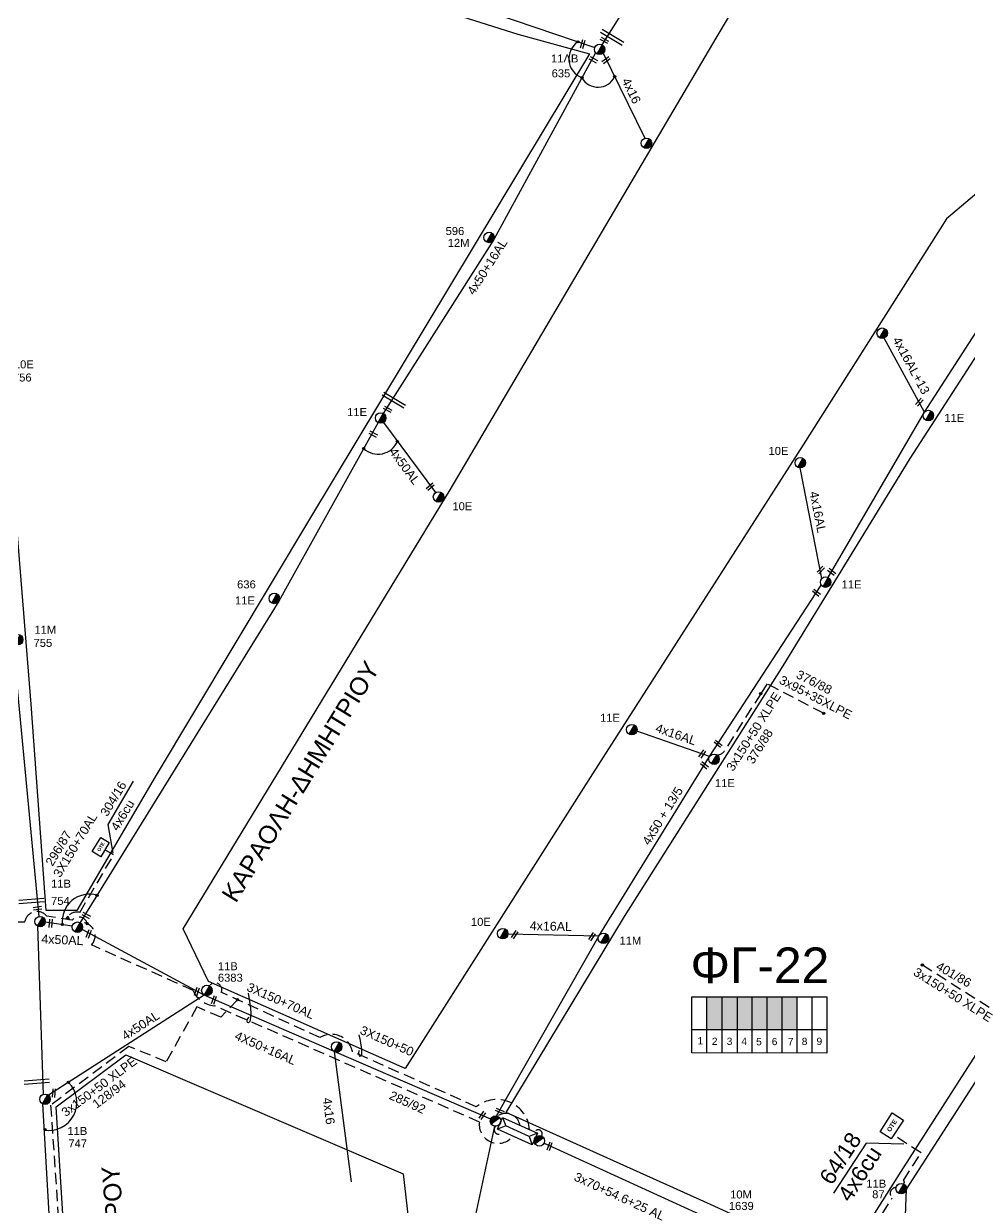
# Model space of a CAD drawing. Header units: millimetres. Extents: x -2591 to -1162, y 241 to 765.
# Drawn here: x -2277.2 to -2170.9, y 447.3 to 580.4 of the extents above; entities that cross this region are included whole.
import ezdxf
from ezdxf.enums import TextEntityAlignment as Align

# ---------------------------------------------------------------- set-up
doc = ezdxf.new("R2010")
doc.units = ezdxf.units.MM
doc.linetypes.add('DASHED', pattern=[19.05, 12.7, -6.35])
for name, color, linetype in [('3x150+50 XLPE', 7, 'SYN_LINE'), ('3X150+70AL', 7, 'Continuous'), ('3x95+35', 7, 'Continuous'), ('4x16', 7, 'Continuous'), ('4x16AL+13', 7, 'Continuous'), ('4x50', 7, 'Continuous'), ('4x50 + 13_5', 7, 'SYN_LINE'), ('4x50+16AL', 7, 'Continuous'), ('Pillar OTE', 7, 'Continuous'), ('TEXT ΚΑΛΩΔΙΩΝ', 7, 'Continuous'), ('Άγνωστα', 7, 'Continuous'), ('Γυμνά εναέρια ΧΤ (3Φ)   4x16AL', 7, 'Continuous'), ('Επιγραφές - Σχήματα', 7, 'Continuous'), ('Καλώδια ΧΤ   3x150+50CU', 7, 'DASHED'), ('Καλώδια ΧΤ   3x150AL+50CU', 7, 'DASHED'), ('Μηχανική τομή', 7, 'Continuous'), ('Στύλος ΦΜ', 7, 'Continuous'), ('Στύλος ΦΜ @ 1', 7, 'Continuous'), ('Συνδέσεις', 7, 'Continuous'), ('Συνεστραμμένα ΧΤ   3x70+54.6+25 AL', 7, 'SYN_LINE'), ('Τομή', 7, 'Continuous'), ('ΥΠΟΒΑΘΡΟ ΔΕΗ', 7, 'Continuous'), ('Υποσταθμός εναέριος 2 στύλων', 7, 'Continuous'), ('Υποσταθμός πόλεως', 7, 'Continuous'), ('Υπόβαθρο ΔΕΗ', 7, 'Continuous'), ('Υπόγεια καλώδια Παροχών ΧΤ   4x50AL', 7, 'DASHED'), ('Υπόγεια καλώδια Παροχών ΧΤ   4x6', 7, 'DASHED')]:
    doc.layers.add(name, color=color, linetype=linetype)
doc.styles.add('arial', font='arial.ttf')
doc.styles.get("Standard").update_dxf_attribs({"font": 'arial.ttf'})
doc.linetypes.add('SYN_LINE', pattern='A,0.5,-0.0001,["/\\/\\/\\/",Standard,S=0.1,R=0,X=0,Y=-0.05],-0.25', length=0.7501)
doc.dimstyles.new('ISO-25', dxfattribs={"dimtxt": 2.5, "dimasz": 2.5, "dimexe": 1.25, "dimexo": 0.625, "dimtad": 1, "dimtxsty": 'Standard', "dimcen": 2.5, "dimadec": 0, "dimazin": 0, "dimtfac": 1, "dimtmove": 0, "dimatfit": 3, "dimfxl": 1, "dimarcsym": 0})

# ---------------------------------------------------------------- blocks, each defined once
blk = doc.blocks.new('ΥΠΑΡΧΩΝ ΤΣΙΜΕΝΤΕΝΙΟΣ ΣΤΥΛΟΣ')
at = {"layer": 'Στύλος ΦΜ'}
blk.add_hatch(color=256, dxfattribs=at).paths.add_polyline_path([(-1.29, -2.28, 0.574793), (2.62, 0, 0.268822), (1.3, 2.27)])
blk.add_line((-1.29, -2.28), (1.3, 2.27), dxfattribs=at)
blk.add_circle((0, 0), 2.62, dxfattribs=at)
at = {"layer": 'Στύλος ΦΜ', "flags": 4}
for tag, p in [('ΑΡΙΘΜΟΣ', (-4.68, 8.05)), ('ΤΥΠΟΣ', (-4.91, 3.03))]:
    blk.add_attdef(tag, p, '', height=4, dxfattribs=at)
blk = doc.blocks.new('ΤΟΜΗ')
at = {"layer": 'Τομή', "ltscale": 40}
for p, q in [((-0.03, -1.92), (-11.4, -1.92)), ((-0.03, -3.42), (-11.4, -3.42))]:
    blk.add_line(p, q, dxfattribs=at)
blk = doc.blocks.new('ΜΗΧΑΝΙΚΗ ΤΟΜΗ')
at = {"layer": 'Μηχανική τομή', "ltscale": 40}
for p, q in [((0, 0.76), (-3.79, 0.76)), ((0, -0.34), (-3.79, -0.34))]:
    blk.add_line(p, q, dxfattribs=at)
blk = doc.blocks.new('ΥΠΟΣΤΑΘΜΟΣ ΕΝΑΕΡΙΟΣ ΕΠΙ 2 ΣΤΥΛΩΝ')
at = {"layer": 'Υποσταθμός εναέριος 2 στύλων', "linetype": 'Continuous'}
for points in [[(-11.97, -2.11, 0.574793), (-8.45, -0.07, 0.268822), (-9.64, 1.98)], [(9.68, -2.15, 0.574793), (13.19, -0.1, 0.268822), (12.01, 1.95)]]:
    blk.add_hatch(color=256, dxfattribs=at).paths.add_polyline_path(points)
for p, q in [((-11.97, -2.11), (-9.64, 1.98)), ((9.68, -2.15), (12.01, 1.95))]:
    blk.add_line(p, q, dxfattribs=at)
for centre in [(-10.81, -0.07), (10.84, -0.1)]:
    blk.add_circle(centre, 2.36, dxfattribs=at)
at = {"layer": 'Υποσταθμός πόλεως', "linetype": 'Continuous', "ltscale": 40}
blk.add_lwpolyline([(-8.57, 2.82), (8.57, 2.82), (8.57, -2.82), (-8.57, -2.82)], close=True, dxfattribs=at)
for points in [[(-5.75, 0), (-8.57, 2.82)], [(-8.57, -2.82), (-5.75, 0)], [(-5.75, 0), (5.75, 0)], [(5.75, 0), (8.57, 2.82)], [(8.57, -2.82), (5.75, 0)]]:
    blk.add_lwpolyline(points, dxfattribs=at)
at = {"layer": 'Υποσταθμός εναέριος 2 στύλων', "ltscale": 40, "flags": 1}
for tag, p in [('ΜΕΤΑΣΧΗΜΑΤΙΣΜΟΣ', (14.09, 2.51)), ('ΙΣΧΥΣ', (14.07, -0.28)), ('ΑΡΙΘΜΟΣ', (14.19, -3))]:
    blk.add_attdef(tag, p, '', height=1.8, dxfattribs=at)
blk = doc.blocks.new('_ΣΥΝΔΕΣΗ')
at = {"layer": 'Συνδέσεις', "linetype": 'SYN_LINE', "ltscale": 40}
blk.add_hatch(color=256, dxfattribs=at).paths.add_polyline_path([(0.5, -0.01, 1), (-0.5, -0.01, 1)])
at = {"layer": 'Συνδέσεις'}
blk.add_circle((0, -0.01), 0.5, dxfattribs=at)
blk = doc.blocks.new('PILLAR ΟΤΕ')
at = {"layer": 'Pillar OTE', "ltscale": 40}
blk.add_lwpolyline([(-3.31, 2.02), (3.39, 2.02), (3.39, -1.99), (-3.31, -1.99)], close=True, dxfattribs=at)
at = {"layer": 'Pillar OTE', "insert": (-1.81, 0.71), "char_height": 1.3575, "width": 109.961, "attachment_point": 1}
blk.add_mtext('{\\fArial|b1|i0|c161|p34;OTE}', dxfattribs=at)

msp = doc.modelspace()

# ---------------------------------------------------------------- hatches: boundary and pattern name
at = {"layer": 'Pillar OTE', "ltscale": 40}
h = msp.add_hatch(color=256, dxfattribs=at)
h.dxf.hatch_style = 1
h.paths.add_polyline_path([(-2272.139, 479.674), (-2272.248, 480.078), (-2272.491, 479.731)])
at = {"layer": 'Καλώδια ΧΤ   3x150AL+50CU', "linetype": 'DASHED', "lineweight": -3, "ltscale": 0.2}
h = msp.add_hatch(color=173, dxfattribs=at)
h.dxf.hatch_style = 1
h.paths.add_polyline_path([(-2198.728, 471.025), (-2200.448, 471.026), (-2200.448, 467.345), (-2198.728, 467.344)])
h = msp.add_hatch(color=1, dxfattribs=at)
h.dxf.hatch_style = 1
h.paths.add_polyline_path([(-2198.728, 467.344), (-2197.009, 467.342), (-2197.008, 471.025), (-2198.728, 471.025)])
h = msp.add_hatch(color=27, dxfattribs=at)
h.dxf.hatch_style = 1
h.paths.add_polyline_path([(-2195.36, 471.025), (-2197.008, 471.025), (-2197.009, 467.342), (-2195.36, 467.34)])
h = msp.add_hatch(color=151, dxfattribs=at)
h.dxf.hatch_style = 1
h.paths.add_polyline_path([(-2195.36, 467.34), (-2193.667, 467.339), (-2193.667, 471.025), (-2195.36, 471.025)])
h = msp.add_hatch(color=2, dxfattribs=at)
h.dxf.hatch_style = 1
h.paths.add_polyline_path([(-2193.667, 467.339), (-2191.969, 467.337), (-2191.968, 471.025), (-2193.667, 471.025)])
h = msp.add_hatch(color=30, dxfattribs=at)
h.dxf.hatch_style = 1
h.paths.add_polyline_path([(-2191.998, 467.339), (-2190.3, 467.337), (-2190.3, 471.025), (-2191.998, 471.025)])

# ---------------------------------------------------------------- linework, layer by layer
at = {"layer": '3x150+50 XLPE', "color": 151, "linetype": 'DASHED', "lineweight": -3, "ltscale": 0.1}
msp.add_lwpolyline([(-2194.379, 505.087), (-2198.499, 498.608, -0.2942405), (-2199.332, 498.224, -11.8263569)], format="xyb", dxfattribs=at)
at = {"layer": '3x150+50 XLPE', "color": 206, "linetype": 'DASHED', "lineweight": -3, "ltscale": 0.1}
msp.add_lwpolyline([(-2176.205, 474.595), (-2167.04, 468.819), (-2166.551, 469.592, 0.4568602), (-2165.167, 469.811, -2.8537767)], format="xyb", dxfattribs=at)
at = {"layer": '3x150+50 XLPE', "color": 30, "linetype": 'DASHED', "lineweight": -3, "ltscale": 0.1}
for points in [[(-2220.367, 456.062, 0.604747), (-2226.354, 458.653), (-2240.29, 464.846, 0.5310947), (-2243.938, 466.423), (-2255.02, 471.522, 0.9179347), (-2256.352, 472.233, 0.3293731)], [(-2253.199, 470.684), (-2255.084, 468.724), (-2257.766, 469.87), (-2261.221, 463.716), (-2265.414, 465.422), (-2274.213, 458.824), (-2273.056, 441.913, -0.4911977), (-2272.815, 438.239), (-2271.702, 415.98, -0.6716294), (-2271.138, 414.516, 6.0464519)]]:
    msp.add_lwpolyline(points, format="xyb", dxfattribs=at)
at = {"layer": '3x150+50 XLPE', "color": 173, "linetype": 'DASHED', "lineweight": -3, "ltscale": 0.1}
msp.add_lwpolyline([(-2181.578, 395.731), (-2187.92, 426.672, -0.4594534), (-2188.225, 431.92), (-2185.809, 438.62), (-2179.604, 448.402, -0.6763855), (-2179.157, 449.587)], format="xyb", dxfattribs=at)
at = {"layer": '3X150+70AL', "color": 2, "linetype": 'DASHED', "lineweight": -3, "ltscale": 0.1}
for points in [[(-2270.1, 479.231, 0.6289687), (-2271.787, 479.623), (-2274.64, 480.064, 0.6558848), (-2277.12, 479.418), (-2283.606, 479.394), (-2284.019, 492.396), (-2284.278, 504.454), (-2285.225, 514.483), (-2292.535, 514.459)], [(-2222.238, 455.363, -0.7690581), (-2226.004, 456.937), (-2255.821, 470.016, -0.277449), (-2258.2, 471.723), (-2269.598, 476.846, 0.6967951), (-2270.906, 479.35)]]:
    msp.add_lwpolyline(points, format="xyb", dxfattribs=at)
at = {"layer": '3x95+35', "color": 151, "linetype": 'DASHED', "lineweight": -3, "ltscale": 0.1}
msp.add_lwpolyline([(-2187.31, 502.883), (-2193.656, 506.183), (-2194.379, 505.087)], dxfattribs=at)
at = {"layer": '4x16', "color": 30, "linetype": 'Continuous', "lineweight": -3, "ltscale": 0.1}
msp.add_lwpolyline([(-2212.098, 577.077), (-2207.411, 567.514)], dxfattribs=at)
at = {"layer": '4x16', "color": 27, "linetype": 'SYN_LINE', "lineweight": -3, "ltscale": 10}
msp.add_lwpolyline([(-2242.345, 464.866), (-2240.439, 450.221)], dxfattribs=at)
at = {"layer": '4x16AL+13', "color": 151, "linetype": 'Continuous', "lineweight": -3, "ltscale": 0.1}
msp.add_lwpolyline([(-2175.979, 536.741), (-2180.5, 545.066)], dxfattribs=at)
at = {"layer": '4x50', "color": 2, "linetype": 'Continuous', "lineweight": -3, "ltscale": 0.1}
for points in [[(-2236.807, 535.571), (-2230.938, 527.685)], [(-2271.773, 478.971), (-2274.81, 479.415)], [(-2275.687, 478.955), (-2275.059, 460.045)]]:
    msp.add_lwpolyline(points, dxfattribs=at)
at = {"layer": '4x50', "color": 27, "linetype": 'Continuous', "lineweight": -3, "ltscale": 0.1}
msp.add_lwpolyline([(-2256.935, 471.21), (-2274.459, 459.944)], dxfattribs=at)
at = {"layer": '4x50 + 13_5', "color": 151, "linetype": 'Continuous', "lineweight": -3, "ltscale": 0.1}
for points in [[(-2186.794, 518.141), (-2175.979, 536.741), (-2165.577, 552.806), (-2145.381, 568.172)], [(-2224.086, 457.627), (-2212.598, 477.823), (-2200.124, 498.025), (-2187.576, 517.303)]]:
    msp.add_lwpolyline(points, dxfattribs=at)
at = {"layer": '4x50 + 13_5', "color": 1, "linetype": 'Continuous', "lineweight": -3, "ltscale": 0.1}
msp.add_lwpolyline([(-2224.318, 456.469), (-2226.772, 444.929), (-2223.867, 415.252), (-2220.083, 379.783), (-2216.148, 348.353)], dxfattribs=at)
at = {"layer": '4x50 + 13_5', "color": 1, "linetype": 'DASHED', "lineweight": -3, "ltscale": 0.1}
msp.add_arc((-2223.822, 456.077), 0.522, 133.4821, 335.70394, dxfattribs=at)
at = {"layer": '4x50+16AL', "color": 5, "linetype": 'Continuous', "lineweight": -3, "ltscale": 0.1}
for points in [[(-2212.202, 578.023), (-2194.891, 605.58), (-2177.891, 634.556), (-2164.65, 658.662)], [(-2284.739, 591.152), (-2282.879, 563.64), (-2280.813, 541.049), (-2278.495, 511.249), (-2275.543, 480.038)]]:
    msp.add_lwpolyline(points, dxfattribs=at)
at = {"layer": '4x50+16AL', "color": 30, "linetype": 'Continuous', "lineweight": -3, "ltscale": 0.1}
for points in [[(-2314.165, 609.952), (-2288.231, 608.748), (-2250.413, 590.052), (-2231.055, 583.872), (-2213.048, 577.714)], [(-2212.951, 577.14), (-2224.375, 556.136), (-2236.815, 536.588)]]:
    msp.add_lwpolyline(points, dxfattribs=at)
at = {"layer": '4x50+16AL', "color": 2, "linetype": 'Continuous', "lineweight": -3, "ltscale": 0.1}
msp.add_lwpolyline([(-2237.399, 535.565), (-2248.559, 515.481), (-2270.906, 479.35)], dxfattribs=at)
at = {"layer": '4x50+16AL', "color": 27, "linetype": 'Continuous', "lineweight": -3, "ltscale": 0.1}
for points in [[(-2224.735, 457.276), (-2242.345, 464.866), (-2256.935, 471.21), (-2270.68, 478.56)], [(-2275.134, 458.985), (-2274.021, 440.083), (-2271.84, 414.705)]]:
    msp.add_lwpolyline(points, dxfattribs=at)
at = {"layer": 'Pillar OTE', "ltscale": 40}
msp.add_lwpolyline([(-2272.491, 479.731), (-2272.248, 480.078), (-2272.139, 479.674), (-2272.491, 479.731)], dxfattribs=at)
at = {"layer": 'Pillar OTE', "lineweight": -3, "ltscale": 40}
for points in [[(-2202.113, 464.706), (-2202.112, 471.026), (-2186.946, 471.025), (-2186.946, 464.691), (-2202.113, 464.706)], [(-2200.449, 464.704), (-2200.448, 471.026)], [(-2198.729, 464.703), (-2198.728, 471.025)], [(-2197.009, 464.701), (-2197.008, 471.025)], [(-2195.36, 464.699), (-2195.36, 471.025)], [(-2193.667, 464.698), (-2193.667, 471.025)], [(-2191.969, 464.696), (-2191.968, 471.025)], [(-2190.3, 464.694), (-2190.3, 471.025)], [(-2188.606, 464.692), (-2188.606, 471.025)], [(-2202.112, 467.347), (-2186.946, 467.332)]]:
    msp.add_lwpolyline(points, dxfattribs=at)
at = {"layer": 'Γυμνά εναέρια ΧΤ (3Φ)   4x16AL', "color": 151, "linetype": 'Continuous', "lineweight": -3, "ltscale": 0.1}
for points in [[(-2187.504, 518.045), (-2189.954, 530.46)], [(-2200.127, 498.02), (-2208.31, 500.867)], [(-2212.598, 477.823), (-2222.799, 478.065)]]:
    msp.add_lwpolyline(points, dxfattribs=at)
at = {"layer": 'Καλώδια ΧΤ   3x150+50CU', "color": 151, "linetype": 'DASHED', "ltscale": 0.1}
msp.add_arc((-2223.015, 456.329), 1.584, 8.04164, 127.52657, dxfattribs=at)
at = {"layer": 'Συνεστραμμένα ΧΤ   3x70+54.6+25 AL', "color": 173, "linetype": 'SYN_LINE', "lineweight": -3, "ltscale": 10}
msp.add_lwpolyline([(-2218.731, 454.569), (-2199.069, 445.556), (-2178.705, 430.463), (-2177.998, 449.408), (-2164.583, 470.217), (-2152.398, 489.476), (-2140.45, 508.69)], dxfattribs=at)
at = {"layer": 'Συνεστραμμένα ΧΤ   3x70+54.6+25 AL', "color": 206, "linetype": 'DASHED', "lineweight": -3, "ltscale": 0.1}
msp.add_arc((-2219.398, 455.605), 0.458, 325.91447, 153.10535, dxfattribs=at)
at = {"layer": 'ΥΠΟΒΑΘΡΟ ΔΕΗ', "lineweight": -3}
for points in [[(-2259.327, 478.638), (-2229.281, 527.991), (-2199.371, 578.768), (-2179.87, 611.507), (-2158.483, 647.593), (-2152.692, 648.863), (-2130.144, 630.23), (-2112.33, 616.183), (-2110.823, 611.148), (-2131.442, 594.02), (-2173.507, 558.474), (-2189.607, 533.064), (-2213.304, 496.073), (-2234.365, 462.958), (-2256.449, 472.75), (-2259.327, 478.638)], [(-2222.99, 458.018), (-2209.696, 480.027), (-2191.865, 508.199), (-2177.572, 531.537), (-2165.161, 550.69), (-2134.397, 576.365), (-2116.676, 591.082), (-2099.747, 605.149), (-2077.574, 586.929), (-2102.911, 557.676), (-2117.97, 541.533), (-2142.642, 514.825), (-2141.869, 508.435), (-2152.383, 492.253), (-2162.365, 476.737), (-2178.634, 451.37), (-2185.264, 440.88), (-2200.035, 447.681), (-2222.99, 458.018)], [(-2283.668, 591.626), (-2276.608, 596.804), (-2256.723, 590.29), (-2244.149, 586.323), (-2232.847, 582.762), (-2221.693, 579.213), (-2213.631, 577), (-2245.008, 524.878), (-2262.44, 495.736), (-2271.255, 480.703), (-2274.722, 480.703), (-2276.393, 503.92), (-2280.452, 553.624), (-2283.668, 591.626)], [(-2267.752, 490.388), (-2264.889, 495.27)], [(-2223.977, 353.938), (-2267.113, 348.715), (-2267.955, 363.789), (-2271.009, 417.027), (-2273.571, 458.652), (-2265.75, 464.471), (-2234.573, 451.115), (-2229.636, 407.816), (-2223.977, 353.938)]]:
    msp.add_lwpolyline(points, dxfattribs=at)
at = {"layer": 'ΥΠΟΒΑΘΡΟ ΔΕΗ', "lineweight": -3, "ltscale": 0.1}
for centre, radius, start, end in [((-2213.686, 576.459), 2.273, 123.30967, 249.55985), ((-2212.67, 575.328), 2.067, 208.8893, 334.51053), ((-2237.401, 534.397), 2.381, 227.20879, 336.30341), ((-2269.836, 479.462), 3.086, 74.27273, 186.04463), ((-2274.428, 459.145), 3.16, 260.31944, 45.31957)]:
    msp.add_arc(centre, radius, start, end, dxfattribs=at)
at = {"layer": 'ΥΠΟΒΑΘΡΟ ΔΕΗ', "lineweight": -3}
for points in [[(-2251.993, 471.43), (-2251.493, 468.633), (-2252.067, 467.666), (-2252.24, 468.445), (-2251.909, 468.717)], [(-2239.549, 466.751), (-2239.159, 464.828), (-2239.276, 464.035), (-2239.614, 464.438), (-2239.523, 464.958)]]:
    msp.add_open_spline(points, degree=3, dxfattribs=at)
at = {"layer": 'Υπόγεια καλώδια Παροχών ΧΤ   4x6', "color": 2, "linetype": 'DASHED', "ltscale": 0.1}
msp.add_lwpolyline([(-2272.248, 480.078, -0.2759423), (-2270.918, 480.506), (-2267.124, 486.975), (-2268.107, 487.552)], format="xyb", dxfattribs=at)
at = {"layer": 'Υπόγεια καλώδια Παροχών ΧΤ   4x6', "color": 173, "linetype": 'DASHED', "ltscale": 0.1}
msp.add_lwpolyline([(-2178.343, 449.978, 0.5129039), (-2178.328, 450.375), (-2176.346, 453.466), (-2179.41, 455.431)], format="xyb", dxfattribs=at)

# ---------------------------------------------------------------- block references
at = {"layer": 'Pillar OTE'}
for p, xscale, yscale, zscale, rotation in [((-2268.585, 487.834), 0.2786977674148984, 0.2786977674148984, 0.2786977674148984, 59.00000000000001), ((-2179.652, 456.476), 0.375, 0.375, 0.375, 57.00000000000001)]:
    msp.add_blockref('PILLAR ΟΤΕ', p, dxfattribs=dict(at, xscale=xscale, yscale=yscale, zscale=zscale, rotation=rotation))
at = {"layer": 'Μηχανική τομή', "lineweight": -3}
for p, xscale, yscale, zscale, rotation in [((-2212.365, 578.821), 0.2499999999999677, 0.2499999999999677, 0.2499999999999677, 151.6708336694649), ((-2214.571, 577.675), 0.2499999999999677, 0.2499999999999677, 0.2499999999999677, 254.1045094755301), ((-2213.61, 576.631), 0.2499999999999677, 0.2499999999999677, 0.2499999999999677, 151.6708336694649), ((-2212.178, 576.079), 0.2499999999999677, 0.2499999999999677, 0.2499999999999677, 216.0631067087638), ((-2176.912, 537.546), 0.2499999999999676, 0.2499999999999676, 0.2499999999999676, 227.8821379977743), ((-2236.725, 537.347), 0.2499999999999677, 0.2499999999999677, 0.2499999999999677, 151.6708336694649), ((-2238.347, 534.551), 0.2499999999999677, 0.2499999999999677, 0.2499999999999677, 151.6708336694649), ((-2231.922, 528.1), 0.2499999999999677, 0.2499999999999677, 0.2499999999999677, 220.2349728906342), ((-2187.978, 518.673), 0.2499999999999676, 0.2499999999999676, 0.2499999999999676, 227.8821379977743), ((-2186.069, 518.422), 0.2499999999999676, 0.2499999999999676, 0.2499999999999676, 321.0474708017557), ((-2187.784, 516.07), 0.2499999999999676, 0.2499999999999676, 0.2499999999999676, 321.0474708017557), ((-2198.836, 499.091), 0.2499999999999676, 0.2499999999999676, 0.2499999999999676, 321.0474708017557), ((-2201.251, 497.931), 0.2499999999999676, 0.2499999999999676, 0.2499999999999676, 236.0185561333251), ((-2200.374, 496.685), 0.2499999999999676, 0.2499999999999676, 0.2499999999999676, 321.0474708017557), ((-2276.162, 480.964), 0.2499999999999677, 0.2499999999999677, 0.2499999999999677, 188.5697122326307), ((-2270.62, 480.443), 0.2499999999999677, 0.2499999999999677, 0.2499999999999677, 151.6708336694649), ((-2274.277, 478.803), 0.2499999999999677, 0.2499999999999677, 0.2499999999999677, 265.4365441588795), ((-2270.117, 477.674), 0.2499999999999677, 0.2499999999999677, 0.2499999999999677, 250.5380811050692), ((-2222.345, 477.631), 0.2499999999999676, 0.2499999999999676, 0.2499999999999676, 236.0185561333251), ((-2213.636, 477.425), 0.2499999999999676, 0.2499999999999676, 0.2499999999999676, 236.0185561333251), ((-2257.967, 471.177), 0.2499999999999677, 0.2499999999999677, 0.2499999999999677, 250.5380811050692), ((-2256.041, 470.247), 0.2499999999999677, 0.2499999999999677, 0.2499999999999677, 250.5380811050692), ((-2273.918, 459.725), 0.2499999999999678, 0.2499999999999678, 0.2499999999999678, 265.4365441588795), ((-2225.962, 457.309), 0.2499999999999676, 0.2499999999999676, 0.2499999999999676, 236.0185561333251), ((-2224.14, 458.432), 0.2499999999999676, 0.2499999999999676, 0.2499999999999676, 156.2791053877303), ((-2218.303, 453.796), 0.2499999999999677, 0.2499999999999677, 0.2499999999999677, 250.5380811050692)]:
    msp.add_blockref('ΜΗΧΑΝΙΚΗ ΤΟΜΗ', p, dxfattribs=dict(at, xscale=xscale, yscale=yscale, zscale=zscale, rotation=rotation))
at = {"layer": 'Στύλος ΦΜ @ 1', "lineweight": -3, "ltscale": 40}
ref = msp.add_blockref('ΥΠΑΡΧΩΝ ΤΣΙΜΕΝΤΕΝΙΟΣ ΣΤΥΛΟΣ', (-2212.495, 577.512), dxfattribs=dict(at, xscale=0.2249999999999943, yscale=0.2249999999999943, zscale=0.2249999999999943))
ref.add_attrib('ΤΥΠΟΣ', '11ΛB', dxfattribs={"layer": 'Στύλος ΦΜ', "height": 0.9, "flags": 4}).set_placement((-2217.958, 575.77), align=Align.BOTTOM_LEFT)
ref.add_attrib('ΑΡΙΘΜΟΣ', '635', (-2217.887, 574.366), dxfattribs={"layer": 'Στύλος ΦΜ', "height": 0.9, "flags": 4})
at = {"layer": 'Στύλος ΦΜ @ 1', "lineweight": -3, "ltscale": 40, "xscale": 0.2249999999999943, "yscale": 0.2249999999999943, "zscale": 0.2249999999999943}
for p in [(-2207.223, 566.956), (-2180.726, 545.61), (-2271.199, 478.839), (-2242.055, 465.378)]:
    msp.add_blockref('ΥΠΑΡΧΩΝ ΤΣΙΜΕΝΤΕΝΙΟΣ ΣΤΥΛΟΣ', p, dxfattribs=at)
at = {"layer": 'Στύλος ΦΜ @ 1', "lineweight": -3, "ltscale": 40}
ref = msp.add_blockref('ΥΠΑΡΧΩΝ ΤΣΙΜΕΝΤΕΝΙΟΣ ΣΤΥΛΟΣ', (-2224.917, 556.367), dxfattribs=dict(at, xscale=0.2249999999999943, yscale=0.2249999999999943, zscale=0.2249999999999943))
ref.add_attrib('ΤΥΠΟΣ', '12M', dxfattribs={"layer": 'Στύλος ΦΜ', "height": 0.9, "flags": 4}).set_placement((-2229.567, 555.044), align=Align.BOTTOM_LEFT)
ref.add_attrib('ΑΡΙΘΜΟΣ', '596', (-2229.804, 556.645), dxfattribs={"layer": 'Στύλος ΦΜ', "height": 0.9, "flags": 4})
ref = msp.add_blockref('ΥΠΑΡΧΩΝ ΤΣΙΜΕΝΤΕΝΙΟΣ ΣΤΥΛΟΣ', (-2280.228, 540.988), dxfattribs=dict(at, xscale=0.2249999999999943, yscale=0.2249999999999943, zscale=0.2249999999999943))
ref.add_attrib('ΤΥΠΟΣ', '10E', dxfattribs={"layer": 'Στύλος ΦΜ', "height": 0.9, "flags": 4}).set_placement((-2278.344, 541.385), align=Align.BOTTOM_LEFT)
ref.add_attrib('ΑΡΙΘΜΟΣ', '756', (-2278.445, 540.176), dxfattribs={"layer": 'Στύλος ΦΜ', "height": 0.9, "flags": 4})
ref = msp.add_blockref('ΥΠΑΡΧΩΝ ΤΣΙΜΕΝΤΕΝΙΟΣ ΣΤΥΛΟΣ', (-2237.108, 536.077), dxfattribs=dict(at, xscale=0.2249999999999943, yscale=0.2249999999999943, zscale=0.2249999999999943))
ref.add_attrib('ΤΥΠΟΣ', '11E', dxfattribs={"layer": 'Στύλος ΦΜ', "height": 0.9, "flags": 4}).set_placement((-2240.878, 536.025), align=Align.BOTTOM_LEFT)
ref = msp.add_blockref('ΥΠΑΡΧΩΝ ΤΣΙΜΕΝΤΕΝΙΟΣ ΣΤΥΛΟΣ', (-2175.537, 536.351), dxfattribs=dict(at, xscale=0.2249999999999943, yscale=0.2249999999999943, zscale=0.2249999999999943))
ref.add_attrib('ΤΥΠΟΣ', '11E', dxfattribs={"layer": 'Στύλος ΦΜ', "height": 0.9, "flags": 4}).set_placement((-2173.735, 535.371), align=Align.BOTTOM_LEFT)
ref = msp.add_blockref('ΥΠΑΡΧΩΝ ΤΣΙΜΕΝΤΕΝΙΟΣ ΣΤΥΛΟΣ', (-2189.935, 531.049), dxfattribs=dict(at, xscale=0.2249999999999943, yscale=0.2249999999999943, zscale=0.2249999999999943))
ref.add_attrib('ΤΥΠΟΣ', '10E', dxfattribs={"layer": 'Στύλος ΦΜ', "height": 0.9, "flags": 4}).set_placement((-2193.506, 531.658), align=Align.BOTTOM_LEFT)
ref = msp.add_blockref('ΥΠΑΡΧΩΝ ΤΣΙΜΕΝΤΕΝΙΟΣ ΣΤΥΛΟΣ', (-2230.598, 527.204), dxfattribs=dict(at, xscale=0.2249999999999943, yscale=0.2249999999999943, zscale=0.2249999999999943))
ref.add_attrib('ΤΥΠΟΣ', '10E', dxfattribs={"layer": 'Στύλος ΦΜ', "height": 0.9, "flags": 4}).set_placement((-2229.042, 525.436), align=Align.BOTTOM_LEFT)
ref = msp.add_blockref('ΥΠΑΡΧΩΝ ΤΣΙΜΕΝΤΕΝΙΟΣ ΣΤΥΛΟΣ', (-2249.062, 515.788), dxfattribs=dict(at, xscale=0.2249999999999943, yscale=0.2249999999999943, zscale=0.2249999999999943))
ref.add_attrib('ΤΥΠΟΣ', '11E', dxfattribs={"layer": 'Στύλος ΦΜ', "height": 0.9, "flags": 4}).set_placement((-2253.483, 514.848), align=Align.BOTTOM_LEFT)
ref.add_attrib('ΑΡΙΘΜΟΣ', '636', (-2253.246, 516.922), dxfattribs={"layer": 'Στύλος ΦΜ', "height": 0.9, "flags": 4})
ref = msp.add_blockref('ΥΠΑΡΧΩΝ ΤΣΙΜΕΝΤΕΝΙΟΣ ΣΤΥΛΟΣ', (-2187.087, 517.63), dxfattribs=dict(at, xscale=0.2249999999999943, yscale=0.2249999999999943, zscale=0.2249999999999943))
ref.add_attrib('ΤΥΠΟΣ', '11E', dxfattribs={"layer": 'Στύλος ΦΜ', "height": 0.9, "flags": 4}).set_placement((-2185.284, 516.65), align=Align.BOTTOM_LEFT)
ref = msp.add_blockref('ΥΠΑΡΧΩΝ ΤΣΙΜΕΝΤΕΝΙΟΣ ΣΤΥΛΟΣ', (-2277.913, 511.158), dxfattribs=dict(at, xscale=0.2249999999999943, yscale=0.2249999999999943, zscale=0.2249999999999943))
ref.add_attrib('ΤΥΠΟΣ', '11M', dxfattribs={"layer": 'Στύλος ΦΜ', "height": 0.9, "flags": 4}).set_placement((-2276.029, 511.555), align=Align.BOTTOM_LEFT)
ref.add_attrib('ΑΡΙΘΜΟΣ', '755', (-2276.13, 510.346), dxfattribs={"layer": 'Στύλος ΦΜ', "height": 0.9, "flags": 4})
ref = msp.add_blockref('ΥΠΑΡΧΩΝ ΤΣΙΜΕΝΤΕΝΙΟΣ ΣΤΥΛΟΣ', (-2208.871, 501.044), dxfattribs=dict(at, xscale=0.2249999999999943, yscale=0.2249999999999943, zscale=0.2249999999999943))
ref.add_attrib('ΤΥΠΟΣ', '11E', dxfattribs={"layer": 'Στύλος ΦΜ', "height": 0.9, "flags": 4}).set_placement((-2212.443, 501.653), align=Align.BOTTOM_LEFT)
ref = msp.add_blockref('ΥΠΑΡΧΩΝ ΤΣΙΜΕΝΤΕΝΙΟΣ ΣΤΥΛΟΣ', (-2199.624, 497.713), dxfattribs=dict(at, xscale=0.2249999999999943, yscale=0.2249999999999943, zscale=0.2249999999999943))
ref.add_attrib('ΤΥΠΟΣ', '11E', dxfattribs={"layer": 'Στύλος ΦΜ', "height": 0.9, "flags": 4}).set_placement((-2199.528, 494.313), align=Align.BOTTOM_LEFT)
ref = msp.add_blockref('ΥΠΑΡΧΩΝ ΤΣΙΜΕΝΤΕΝΙΟΣ ΣΤΥΛΟΣ', (-2275.397, 479.467), dxfattribs=dict(at, xscale=0.2249999999999943, yscale=0.2249999999999943, zscale=0.2249999999999943))
ref.add_attrib('ΤΥΠΟΣ', '11B', dxfattribs={"layer": 'Στύλος ΦΜ', "height": 0.9, "flags": 4}).set_placement((-2274.16, 483.008), align=Align.BOTTOM_LEFT)
ref.add_attrib('ΑΡΙΘΜΟΣ', '754', (-2274.16, 481.346), dxfattribs={"layer": 'Στύλος ΦΜ', "height": 0.9, "flags": 4})
ref = msp.add_blockref('ΥΠΑΡΧΩΝ ΤΣΙΜΕΝΤΕΝΙΟΣ ΣΤΥΛΟΣ', (-2223.386, 478.111), dxfattribs=dict(at, xscale=0.2249999999999943, yscale=0.2249999999999943, zscale=0.2249999999999943))
ref.add_attrib('ΤΥΠΟΣ', '10E', dxfattribs={"layer": 'Στύλος ΦΜ', "height": 0.9, "flags": 4}).set_placement((-2226.958, 478.72), align=Align.BOTTOM_LEFT)
ref = msp.add_blockref('ΥΠΑΡΧΩΝ ΤΣΙΜΕΝΤΕΝΙΟΣ ΣΤΥΛΟΣ', (-2212.058, 477.588), dxfattribs=dict(at, xscale=0.2249999999999943, yscale=0.2249999999999943, zscale=0.2249999999999943))
ref.add_attrib('ΤΥΠΟΣ', '11M', dxfattribs={"layer": 'Στύλος ΦΜ', "height": 0.9, "flags": 4}).set_placement((-2210.256, 476.609), align=Align.BOTTOM_LEFT)
ref = msp.add_blockref('ΥΠΑΡΧΩΝ ΤΣΙΜΕΝΤΕΝΙΟΣ ΣΤΥΛΟΣ', (-2256.644, 471.722), dxfattribs=dict(at, xscale=0.2249999999999943, yscale=0.2249999999999943, zscale=0.2249999999999943))
ref.add_attrib('ΤΥΠΟΣ', '11B', dxfattribs={"layer": 'Στύλος ΦΜ', "height": 0.9, "flags": 4}).set_placement((-2255.408, 473.727), align=Align.BOTTOM_LEFT)
ref.add_attrib('ΑΡΙΘΜΟΣ', '6383', (-2255.408, 472.709), dxfattribs={"layer": 'Στύλος ΦΜ', "height": 0.9, "flags": 4})
ref = msp.add_blockref('ΥΠΑΡΧΩΝ ΤΣΙΜΕΝΤΕΝΙΟΣ ΣΤΥΛΟΣ', (-2274.843, 459.497), dxfattribs=dict(at, xscale=0.2249999999999943, yscale=0.2249999999999943, zscale=0.2249999999999943))
ref.add_attrib('ΤΥΠΟΣ', '11B', dxfattribs={"layer": 'Στύλος ΦΜ', "height": 0.9, "flags": 4}).set_placement((-2272.323, 455.209), align=Align.BOTTOM_LEFT)
ref.add_attrib('ΑΡΙΘΜΟΣ', '747', (-2272.216, 454.082), dxfattribs={"layer": 'Στύλος ΦΜ', "height": 0.9, "flags": 4})
ref = msp.add_blockref('ΥΠΑΡΧΩΝ ΤΣΙΜΕΝΤΕΝΙΟΣ ΣΤΥΛΟΣ', (-2178.586, 449.442), dxfattribs=dict(at, xscale=0.2249999999999943, yscale=0.2249999999999943, zscale=0.2249999999999943))
ref.add_attrib('ΤΥΠΟΣ', '11B', dxfattribs={"layer": 'Στύλος ΦΜ', "height": 0.9, "flags": 4}).set_placement((-2182.507, 449.289), align=Align.BOTTOM_LEFT)
ref.add_attrib('ΑΡΙΘΜΟΣ', '87', (-2181.851, 448.367), dxfattribs={"layer": 'Στύλος ΦΜ', "height": 0.9, "flags": 4})
ref = msp.add_blockref('ΥΠΑΡΧΩΝ ΤΣΙΜΕΝΤΕΝΙΟΣ ΣΤΥΛΟΣ', (-2198.778, 446.068), dxfattribs=dict(at, xscale=0.2249999999999943, yscale=0.2249999999999943, zscale=0.2249999999999943))
ref.add_attrib('ΤΥΠΟΣ', '10M', dxfattribs={"layer": 'Στύλος ΦΜ', "height": 0.9, "flags": 4}).set_placement((-2197.821, 448.073), align=Align.BOTTOM_LEFT)
ref.add_attrib('ΑΡΙΘΜΟΣ', '1639', (-2197.963, 447.055), dxfattribs={"layer": 'Στύλος ΦΜ', "height": 0.9, "flags": 4})
at = {"layer": 'Συνδέσεις', "lineweight": -3, "xscale": 0.25, "yscale": 0.25, "zscale": 0.25}
for p in [(-2214.934, 578.362), (-2214.479, 574.333), (-2210.804, 574.442), (-2235.221, 533.44), (-2239.019, 532.65), (-2194.378, 505.09), (-2187.31, 502.886), (-2269, 482.432), (-2272.904, 479.139), (-2270.1, 479.231), (-2176.204, 474.598), (-2253.198, 470.686), (-2272.207, 461.392), (-2274.853, 456.099)]:
    msp.add_blockref('_ΣΥΝΔΕΣΗ', p, dxfattribs=at)
at = {"layer": 'Τομή', "lineweight": -3, "xscale": 0.2499999999999997, "yscale": 0.2499999999999997, "zscale": 0.2499999999999997}
for p, rotation in [((-2212.654, 579.053), 148.908142432124), ((-2237.203, 538.262), 148.908142432124), ((-2277.741, 481.035), 184.4710630124387), ((-2277.145, 460.707), 184.4710630124387)]:
    msp.add_blockref('ΤΟΜΗ', p, dxfattribs=dict(at, rotation=rotation))
at = {"layer": 'Υποσταθμός εναέριος 2 στύλων', "lineweight": -3, "xscale": 0.2499999999999999, "yscale": 0.2499999999999999, "zscale": 0.4999999999999997, "rotation": 155.7560666166158}
msp.add_blockref('ΥΠΟΣΤΑΘΜΟΣ ΕΝΑΕΡΙΟΣ ΕΠΙ 2 ΣΤΥΛΩΝ', (-2221.736, 455.909), dxfattribs=at)

# ---------------------------------------------------------------- texts
at = {"lineweight": -3, "ltscale": 30, "char_height": 0.817, "width": 5.62865, "attachment_point": 1}
for s, insert in [('1', (-2201.489, 466.486)), ('2', (-2199.87, 466.419)), ('3', (-2198.205, 466.419)), ('4', (-2196.553, 466.419)), ('5', (-2194.901, 466.379)), ('6', (-2193.141, 466.392)), ('7', (-2191.327, 466.392)), ('8', (-2189.77, 466.406)), ('9', (-2188.105, 466.419))]:
    msp.add_mtext(s, dxfattribs=dict(at, insert=insert))
at = {"layer": 'TEXT ΚΑΛΩΔΙΩΝ', "linetype": 'Continuous', "lineweight": -3, "ltscale": 0.1}
for s, rotation, p in [('4x16', 296.10693, (-2208.918, 572.861)), ('4x50+16AL', 57.52856, (-2225.13, 553.088)), ('4x16AL+13', 298.50832, (-2177.458, 541.98)), ('4x50AL', 306.66004, (-2234.4, 530.662)), ('4x16AL', 281.16116, (-2187.955, 525.497)), ('3x95+35XLPE', 332.53013, (-2188.193, 504.673)), ('3x150+50 XLPE', 57.54709, (-2195.184, 500.829)), ('4x16AL', 340.81533, (-2203.898, 500.518)), ('4x50 + 13/5', 58.3057, (-2205.418, 491.355)), ('3X150+70AL', 58.67157, (-2271.453, 488.06)), ('4x16AL', 358.63907, (-2217.973, 478.951)), ('4x50AL', 357.30874, (-2272.882, 477.42)), ('3x150+50 XLPE', 327.78046, (-2172.763, 471.244)), ('3X150+70AL', 336.31663, (-2248.341, 470.564)), ('4x50AL', 32.73716, (-2264.108, 467.787)), ('3Χ150+50', 336.03801, (-2236.4, 466.056)), ('4X50+16AL', 336.31663, (-2250.053, 465.257)), ('3x150+50 XLPE', 36.86382, (-2268.763, 460.917)), ('4x16', 277.41526, (-2242.928, 458.176)), ('3x70+54.6+25 AL', 335.37363, (-2210.246, 448.577))]:
    msp.add_text(s, height=1, rotation=rotation, dxfattribs=at).set_placement(p, align=Align.MIDDLE_CENTER)
at = {"layer": 'TEXT ΚΑΛΩΔΙΩΝ', "linetype": 'Continuous', "lineweight": -3, "ltscale": 0.1, "char_height": 1, "attachment_point": 1, "rotation": 58.67157}
for s, insert in [('304/16', (-2268.697, 491.717)), ('4x6cu', (-2267.518, 490.096))]:
    msp.add_mtext_dynamic_manual_height_columns(s, width=1.8, gutter_width=12.5, heights=[0.118], dxfattribs=dict(at, insert=insert))
at = {"layer": 'Άγνωστα', "color": 7, "lineweight": -3, "char_height": 1, "attachment_point": 1}
for s, gutter_width, insert, rotation in [('376/88', 2.31, (-2190.043, 507.805), 333), ('376/88', 2.31, (-2196.06, 497.62), 58), ('296/87', 0, (-2274.852, 486.13), 59), ('401/86', 2.31, (-2174.272, 475.023), 330.0886), ('128/94', 0, (-2269.644, 459.208), 37), ('285/92', 2.31, (-2235.833, 460.484), 335.85147)]:
    msp.add_mtext_dynamic_manual_height_columns(s, width=1.8, gutter_width=gutter_width, heights=[0.73], dxfattribs=dict(at, insert=insert, rotation=rotation))
at = {"layer": 'ΥΠΟΒΑΘΡΟ ΔΕΗ', "lineweight": -3, "ltscale": 40, "char_height": 2, "width": 26.31339, "attachment_point": 1, "style": 'arial'}
for s, insert, rotation in [('ΚΑΡΑΟΛΗ-ΔΗΜΗΤΡΙΟΥ', (-2255.096, 482.507), 58.44754), ('ΗΠΕΙΡΟΥ', (-2267.416, 439.368), 94.99399)]:
    msp.add_mtext(s, dxfattribs=dict(at, insert=insert, rotation=rotation))
at = {"layer": 'Υπόβαθρο ΔΕΗ', "lineweight": -3, "insert": (-2202.284, 476.555), "char_height": 4, "width": 84.65733, "attachment_point": 1}
msp.add_mtext('ΦΓ-22', dxfattribs=at)
at = {"layer": 'Υπόγεια καλώδια Παροχών ΧΤ   4x50AL', "color": 7, "ltscale": 0.2, "char_height": 1.8, "attachment_point": 1, "rotation": 57}
for s, insert in [('64/18', (-2187.898, 450.713)), ('4x6cu', (-2185.848, 448.79))]:
    msp.add_mtext_dynamic_manual_height_columns(s, width=1.8, gutter_width=12.5, heights=[0.118], dxfattribs=dict(at, insert=insert))

# ---------------------------------------------------------------- leaders
at = {"layer": 'Επιγραφές - Σχήματα', "ltscale": 40}
msp.add_leader([(-2267.17, 487.163), (-2267.752, 490.388)], dimstyle='ISO-25', override={"dimasz": 0.5, "dimtad": 0}, dxfattribs=at)
at = {"layer": 'Επιγραφές - Σχήματα'}
msp.add_leader([(-2178.292, 454.465), (-2182.519, 454.547), (-2186.216, 448.93)], dimstyle='ISO-25', override={"dimasz": 0.1, "dimgap": 0.625, "dimtad": 0}, dxfattribs=at)

doc.saveas('drawing.dxf')
